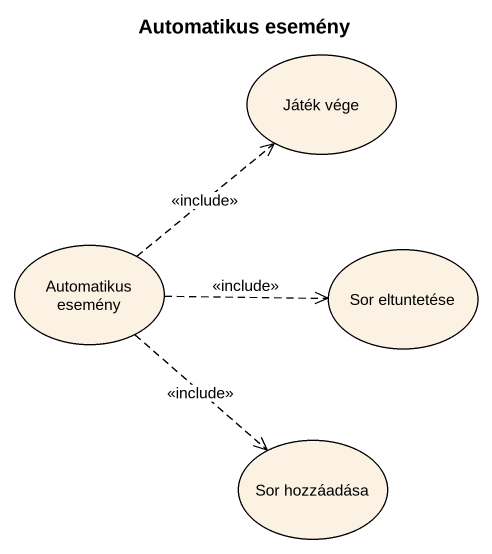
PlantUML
@startuml
title Automatikus esemény
usecase "Játék vége" as Játék_vége
usecase "Automatikus esemény" as Automatikus_esemény
usecase "Sor eltuntetése" as Sor_eltuntetése
usecase "Sor hozzáadása" as Sor_hozzáadása
Automatikus_esemény .up.> Játék_vége : <<include>>
Automatikus_esemény .right.> Sor_eltuntetése : <<include>>
Automatikus_esemény ..> Sor_hozzáadása : <<include>>
@enduml
